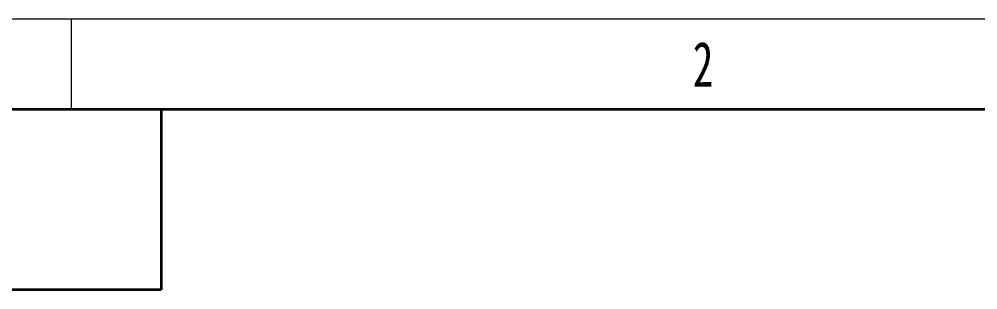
# Model space of a CAD drawing. Header units: millimetres. Extents: x -8400 to 8400, y -5940 to 5940.
# Drawn here: x -5715 to -3591, y 5340 to 5940 of the extents above; entities that cross this region are included whole.
import ezdxf
from ezdxf.enums import TextEntityAlignment as Align

# ---------------------------------------------------------------- set-up
doc = ezdxf.new("R2010")
doc.units = ezdxf.units.MM
for name, color, linetype, lineweight in [('尺寸线层', 3, 'Continuous', 18), ('粗实线层', 7, 'Continuous', 35), ('细实线层', 7, 'Continuous', 18)]:
    doc.layers.add(name, color=color, linetype=linetype, lineweight=lineweight)
doc.styles.add('标准', font='', dxfattribs={"width": 0.667})
doc.styles.get('标准').set_extended_font_data('宋体')

# ---------------------------------------------------------------- blocks, each defined once
blk = doc.blocks.new('$CAXA_FRAME_13B17AC1$')
at = {"layer": '粗实线层'}
blk.add_line((205, 143.5), (-185, 143.5), dxfattribs=at)
at = {"layer": '细实线层'}
for p, q in [((210, 148.5), (-210, 148.5)), ((-140, 148.5), (-140, 143.5))]:
    blk.add_line(p, q, dxfattribs=at)
at = {"layer": '尺寸线层', "style": '标准', "width": 0.667}
for tag, p in [('T1', (-162.5, 146)), ('T2', (-105, 146)), ('T3', (-35, 146)), ('T4', (35, 146)), ('T5', (105, 146)), ('T6', (172.5, 146)), ('L1', (-187.5, 108.875)), ('R1', (207.5, 108.875)), ('L2', (-187.5, 37.125)), ('R2', (207.5, 37.125)), ('L3', (-187.5, -37.125)), ('R3', (207.5, -37.125)), ('L4', (-187.5, -108.875)), ('R4', (207.5, -108.875)), ('B1', (-162.5, -146)), ('B2', (-105, -146)), ('B3', (-35, -146)), ('B4', (35, -146)), ('B5', (105, -146)), ('B6', (172.5, -146))]:
    blk.add_attdef(tag, text='', height=2.595, dxfattribs=at).set_placement(p, align=Align.MIDDLE_CENTER)
blk = doc.blocks.new('*X4')
at = {"layer": '粗实线层'}
for p, q in [((50, 0), (50, -10)), ((50, -10), (0, -10))]:
    blk.add_line(p, q, dxfattribs=at)
at = {"layer": '尺寸线层', "style": '标准', "width": 0.667}
blk.add_attdef('图纸编号', text='', height=5.191, rotation=180, dxfattribs=at).set_placement((25, -5), align=Align.MIDDLE_CENTER)

msp = doc.modelspace()

# ---------------------------------------------------------------- block references
at = {"layer": '粗实线层'}
ref = msp.add_blockref('$CAXA_FRAME_13B17AC1$', (0, 0), dxfattribs=dict(at, xscale=40, yscale=40, zscale=40))
ref.add_attrib('T2', '2', dxfattribs={"layer": '尺寸线层', "height": 100, "style": '标准', "width": 0.667}).set_placement((-4200, 5840), align=Align.MIDDLE_CENTER)
ref = msp.add_blockref('*X4', (-7400, 5740), dxfattribs=dict(at, xscale=40, yscale=40, zscale=40))
ref.add_attrib('图纸编号', 'FJT-01000', dxfattribs={"layer": '尺寸线层', "height": 200, "rotation": 180, "style": '标准', "width": 0.667}).set_placement((-6400, 5540), align=Align.MIDDLE_CENTER)

doc.saveas('drawing.dxf')
